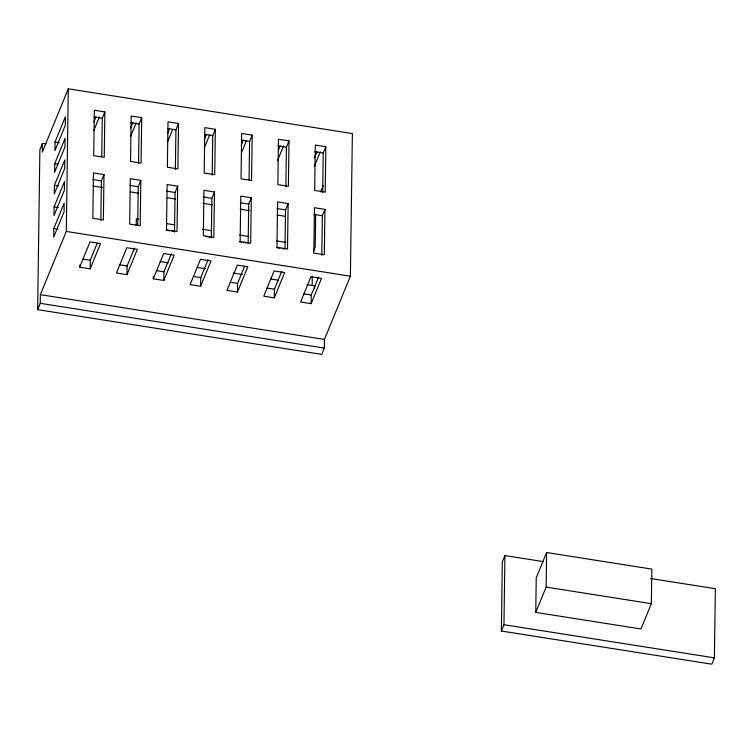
<?xml version="1.0" encoding="UTF-8"?>
<svg xmlns="http://www.w3.org/2000/svg" width="753" height="753" viewBox="0 0 753 753"><rect width="100%" height="100%" fill="white"/><g stroke="black" fill="none" stroke-linecap="round" stroke-linejoin="round"><path stroke-width="1.13" d="M42.469 143.409L42.347 152.05L68.288 88.816L352.376 133.573L350.39 276.191L324.449 339.424L324.336 348.074L321.738 354.39L37.65 309.643L39.881 149.734L42.469 143.409L45.952 143.955M37.65 309.643L40.248 303.318L40.361 294.668L66.302 231.435L68.288 88.816M53.811 228.479L53.689 237.12L64.071 211.828L64.184 203.188L53.811 228.479L58.019 229.138M54.112 206.868L53.99 215.518L64.372 190.217L64.485 181.577L54.112 206.868L58.32 207.536M54.414 185.257L54.291 193.907L64.664 168.606L64.786 159.965L54.414 185.257L58.621 185.925M54.715 163.655L54.593 172.296L64.965 147.004L65.087 138.354L54.715 163.655L57.868 164.145M55.016 142.044L54.894 150.685L65.266 125.393L65.389 116.743L55.016 142.044L59.223 142.703M79.639 267.193L90.012 241.901L100.535 243.558L90.162 268.859L79.639 267.193L79.667 265.037M90.162 268.859L90.275 260.209L97.193 243.341M100.855 220.46L101.401 180.889L103.999 174.574L93.476 172.917L92.845 218.295L103.368 219.951L103.999 174.574M101.74 156.624L102.276 118.23L104.874 111.905L94.351 110.249L93.72 155.626L104.234 157.283L104.874 111.905M126.984 274.657L137.357 249.365L126.833 247.709L116.461 273L126.984 274.657L127.106 266.007L134.458 248.085M136.227 225.693L136.321 218.831L138.646 219.198M137.695 225.091L138.232 186.697L140.82 180.372L130.307 178.715L129.667 224.093L140.19 225.749L140.82 180.372M138.552 163.589L139.107 124.029L141.696 117.703L131.173 116.047L130.542 161.424L141.065 163.081L141.696 117.703M153.292 278.798L163.665 253.507L174.188 255.163L163.815 280.455L153.292 278.798L153.32 276.633M163.815 280.455L163.928 271.805L171.279 253.883M174.508 232.056L175.054 192.495L177.652 186.17L167.128 184.513L166.498 229.891L177.021 231.557L177.652 186.17M175.383 169.387L175.929 129.827L178.527 123.511L168.004 121.845L167.373 167.232L177.887 168.888L178.527 123.511M200.637 286.262L211.009 260.962L200.486 259.305L190.114 284.606L200.637 286.262L200.759 277.593L208.11 259.681M211.329 237.863L211.885 198.303L214.473 191.977L203.959 190.321L203.319 235.698L213.843 237.355L214.473 191.977M212.205 175.195L212.76 135.634L215.349 129.309L204.825 127.652L204.195 173.03L214.718 174.687L215.349 129.309M237.468 292.06L247.841 266.769L237.317 265.112L226.945 290.404L237.468 292.06L237.581 283.392L244.499 266.534M248.161 243.661L248.706 204.101L251.304 197.775L240.781 196.119L240.151 241.497L250.674 243.153L251.304 197.775M249.045 179.835L249.582 141.432L252.18 135.107L241.657 133.45L241.026 178.828L251.54 180.485L252.18 135.107M274.29 297.859L284.662 272.567L274.139 270.911L263.766 296.202L274.29 297.859L274.412 289.19L281.763 271.278M285.001 248.302L285.538 209.899L288.126 203.574L277.612 201.917L276.972 247.304L287.495 248.961L288.126 203.574M285.858 186.8L286.413 147.24L289.001 140.915L278.478 139.258L277.848 184.636L288.371 186.292L289.001 140.915M311.111 303.666L321.493 278.365L310.97 276.709L300.598 302.009L311.111 303.666L311.234 295.025L318.585 277.104M312.156 285.368L312.279 276.219M314.622 288.239L314.65 285.905L306.904 284.69M315.648 214.304L315.196 247.012L313.464 251.229M321.813 255.267L322.359 215.706L324.957 209.381L314.434 207.724L313.803 253.102L324.327 254.759L324.957 209.381M322.689 192.599L323.235 153.038L325.833 146.713L315.309 145.056L314.679 190.434L325.192 192.09L325.833 146.713M650.601 578.511L715.35 588.714L714.39 657.858L711.792 664.184L501.357 631.033L502.317 561.889L504.915 555.563L543.073 561.569M501.357 631.033L503.955 624.708L504.915 555.563M535.76 612.396L536.24 577.824L546.612 552.523L651.834 569.099L651.345 603.68L640.972 628.971L535.76 612.396L546.132 587.105L546.612 552.523M93.871 122.024L96.036 116.753M93.748 130.664L99.368 116.96M130.702 127.822L132.857 122.551M130.58 136.462L136.199 122.767M167.524 133.62L169.689 128.349M167.401 142.27L172.588 129.62M204.355 139.427L206.51 134.156M204.232 148.068L209.852 134.363M241.176 145.225L243.341 139.954M241.487 152.812L246.673 140.171M278.441 149.969L280.163 145.753M277.452 160.728L283.505 145.969M314.396 157.885L316.994 151.56M314.274 166.526L320.326 151.767M320.637 191.977L323.282 185.539M93.861 116.903L102.276 118.23M130.683 122.701L139.107 124.029M167.514 128.509L175.929 129.827M204.336 134.307L212.76 135.634M241.167 140.105L249.582 141.432M277.989 145.913L286.413 147.24M314.82 151.711L323.235 153.038M92.986 179.572L101.401 180.889M129.817 185.37L138.232 186.697M166.639 191.168L175.054 192.495M203.47 196.975L211.885 198.303M240.292 202.773L248.706 204.101M277.123 208.572L285.538 209.899M313.945 214.379L322.359 215.706M93.221 186.057L102.474 187.516M130.241 191.883L138.336 193.163M167.26 197.719L175.355 198.99M203.122 203.366L212.374 204.825M240.141 209.202L249.394 210.661M277.16 215.029L285.255 216.309M166.498 223.585L174.621 224.865M202.472 229.251L211.753 230.719M239.605 235.105L248.895 236.564M276.746 240.951L286.027 242.419M166.225 230.277L169.707 230.823M172.023 231.19L174.348 231.557M205.682 236.489L211.48 237.402M239.332 241.788L241.657 242.155M243.981 242.522L246.297 242.89M276.473 247.643L279.956 248.189M282.271 248.556L284.596 248.923M66.302 231.435L350.39 276.191M160.154 261.564L168.277 262.844M197.286 267.419L205.409 268.699M233.261 273.085L242.551 274.544M270.402 278.939L278.525 280.22M82.915 259.051L90.275 260.209M119.736 264.84L127.106 266.007M156.568 270.638L163.928 271.805M193.389 276.436L200.759 277.593M230.22 282.234L237.581 283.392M267.042 288.032L274.412 289.19M303.873 293.858L311.234 295.025M40.361 294.668L324.449 339.424M40.248 303.318L324.336 348.074M546.132 587.105L651.345 603.68M503.955 624.708L714.39 657.858"/></g></svg>
